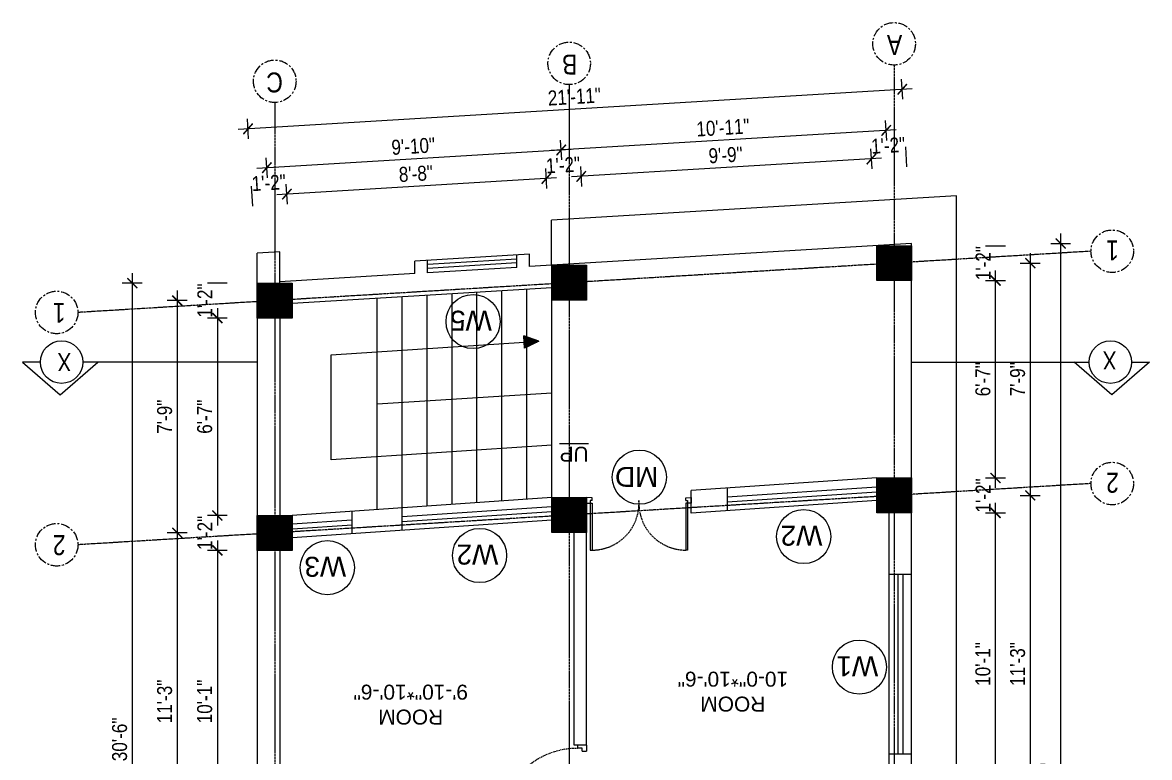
# Model space of a CAD drawing. Header units: inches. Extents: x -10117506 to -5032697, y -6529230 to -3253155.
# Drawn here: x -5061042.4 to -5060590.1, y -3255767.4 to -3255472.6 of the extents above; entities that cross this region are included whole.
import ezdxf

# ---------------------------------------------------------------- set-up
doc = ezdxf.new("R2010")
doc.units = ezdxf.units.IN
doc.header["$LTSCALE"] = 2
doc.header["$MEASUREMENT"] = 0
doc.header["$PDMODE"] = 34
doc.linetypes.add('CENTER', pattern=[2, 1.25, -0.25, 0.25, -0.25])
doc.linetypes.add('HIDDEN', pattern=[0.375, 0.25, -0.125])
doc.layers.get('0').update_dxf_attribs({"linetype": 'CONTINUOUS'})
doc.layers.get('DEFPOINTS').update_dxf_attribs({"color": 141, "linetype": 'CONTINUOUS'})
doc.layers.add('A-Hatch', color=7, linetype='CONTINUOUS')
for name, color, linetype, lineweight in [('Annotate-Lite.w', 177, 'CONTINUOUS', 9), ('Annotations-Bold.w', 177, 'CONTINUOUS', 13), ('DIM 1-100', 4, 'CONTINUOUS', 13), ('Door-Window.w', 4, 'CONTINUOUS', 15), ('TEXT', 181, 'CONTINUOUS', 25)]:
    doc.layers.add(name, color=color, linetype=linetype, lineweight=lineweight)
doc.styles.add('ARAIL', font='ARIALN.TTF')
doc.styles.add('arial.', font='arial.ttf')
doc.styles.add('gaurav', font='arial.ttf')
doc.styles.get("Standard").update_dxf_attribs({"font": 'ARIALN.TTF'})
doc.dimstyles.new('1 by 96', dxfattribs={"dimtxt": 6, "dimasz": 4, "dimexe": 4, "dimexo": 4, "dimgap": 2, "dimtad": 1, "dimdec": 0, "dimzin": 0, "dimdsep": 46, "dimlunit": 4, "dimtxsty": 'Standard', "dimblk": 'ARCHTICK', "dimcen": 0, "dimdle": 4, "dimadec": 0, "dimazin": 0, "dimtfac": 1, "dimtdec": 0, "dimtix": 1, "dimtofl": 0, "dimtmove": 1, "dimatfit": 3, "dimldrblk": 'ARCHTICK', "dimfxl": 4, "dimfxlon": 1, "dimtolj": 1, "dimtzin": 0, "dimlwd": -1, "dimlwe": -1, "dimarcsym": 0})

# ---------------------------------------------------------------- blocks, each defined once
blk = doc.blocks.new('FDFDRE')
at = {"ltscale": 3}
for p, q in [((165701.11, -58637.82), (165701.1, -58641.5)), ((165704.78, -58637.83), (165701.11, -58637.82)), ((165704.78, -58639.66), (165703.55, -58639.66)), ((165703.55, -58639.66), (165703.55, -58641.5)), ((165704.78, -58639.66), (165704.78, -58637.83)), ((165766.98, -58637.83), (165770.65, -58637.82)), ((165766.98, -58639.66), (165766.98, -58637.83)), ((165766.98, -58639.66), (165768.2, -58639.66)), ((165768.2, -58639.66), (165768.2, -58641.5)), ((165770.65, -58637.82), (165770.65, -58641.5)), ((165701.1, -58641.5), (165703.55, -58641.5)), ((165703.55, -58641.5), (165703.53, -58672.63)), ((165703.55, -58641.5), (165704.78, -58641.5)), ((165704.78, -58641.5), (165704.76, -58672.65)), ((165766.98, -58641.5), (165767, -58672.65)), ((165768.2, -58641.5), (165766.98, -58641.5)), ((165770.65, -58641.5), (165768.2, -58641.5)), ((165768.2, -58641.5), (165768.22, -58672.63)), ((165703.53, -58672.63), (165704.76, -58672.65)), ((165768.22, -58672.63), (165767, -58672.65))]:
    blk.add_line(p, q, dxfattribs=at)
at = {"layer": 'Door-Window.w', "color": 9, "linetype": 'HIDDEN', "lineweight": 18}
for centre, start, end in [((165704.78, -58641.5), 269.96183, 3.38353), ((165766.98, -58641.5), 176.61647, 270.03817)]:
    blk.add_arc(centre, 31.16, start, end, dxfattribs=at)
blk = doc.blocks.new('3-0')
at = {"ltscale": 3}
for p, q in [((11063.05, 10097.68), (11065.97, 10099.9)), ((11063.05, 10097.68), (11064.53, 10095.73)), ((11065.25, 10097.81), (11066.71, 10098.92)), ((11065.99, 10096.84), (11065.25, 10097.81)), ((11065.97, 10099.9), (11066.71, 10098.92)), ((11065.99, 10096.84), (11064.53, 10095.73)), ((11085.5, 10074.13), (11110.32, 10092.96)), ((11111.05, 10091.97), (11110.32, 10092.96)), ((11086.24, 10073.15), (11111.05, 10091.97)), ((11084.04, 10073.02), (11082.57, 10071.91)), ((11082.57, 10071.91), (11084.79, 10068.98)), ((11084.04, 10073.02), (11084.78, 10072.04)), ((11084.78, 10072.04), (11086.24, 10073.15)), ((11084.79, 10068.98), (11087.72, 10071.2)), ((11086.24, 10073.15), (11085.5, 10074.13)), ((11087.72, 10071.2), (11086.24, 10073.15))]:
    blk.add_line(p, q, dxfattribs=at)
at = {"layer": 'Door-Window.w', "color": 9, "linetype": 'HIDDEN', "lineweight": 18}
blk.add_arc((11085.5, 10074.13), 31.16, 37.1906, 127.1465, dxfattribs=at)
blk = doc.blocks.new('_ArchTick')
at = {"color": 0, "linetype": 'ByBlock', "const_width": 0.15}
blk.add_lwpolyline([(-0.5, -0.5), (0.5, 0.5)], dxfattribs=at)
blk = doc.blocks.new('*D1816')
at = {"layer": 'DEFPOINTS', "color": 0, "ltscale": 0.5, "transparency": 16777216}
for p in [(-5060685.56, -3255669.29), (-5060651.86, -3255669.29), (-5060685.56, -3255790.54)]:
    blk.add_point(p, dxfattribs=at)
at = {"layer": 'DIM 1-100', "color": 0, "ltscale": 0.5, "transparency": 16777216}
for p, q in [((-5060651.86, -3255794.54), (-5060651.86, -3255665.29)), ((-5060655.86, -3255669.29), (-5060647.86, -3255669.29)), ((-5060655.86, -3255790.54), (-5060647.86, -3255790.54))]:
    blk.add_line(p, q, dxfattribs=at)
at = {"layer": 'DIM 1-100', "color": 0, "ltscale": 0.5, "transparency": 16777216, "xscale": 4, "yscale": 4, "zscale": 4}
for p, rotation in [((-5060651.86, -3255669.29), 90), ((-5060651.86, -3255790.54), 270)]:
    blk.add_blockref('_ArchTick', p, dxfattribs=dict(at, rotation=rotation))
at = {"layer": 'DIM 1-100', "color": 0, "ltscale": 0.5, "transparency": 16777216, "insert": (-5060656.92, -3255729.91), "char_height": 6, "attachment_point": 5, "rotation": 90}
blk.add_mtext('\\A1;10\'-1"', dxfattribs=at)
blk = doc.blocks.new('*D1817')
at = {"layer": 'DEFPOINTS', "color": 0, "ltscale": 0.5, "transparency": 16777216}
for p in [(-5060685.56, -3255655.29), (-5060651.86, -3255655.29), (-5060685.56, -3255669.29)]:
    blk.add_point(p, dxfattribs=at)
at = {"layer": 'DIM 1-100', "color": 0, "ltscale": 0.5, "transparency": 16777216}
for p, q in [((-5060655.86, -3255655.29), (-5060647.86, -3255655.29)), ((-5060655.86, -3255669.29), (-5060647.86, -3255669.29))]:
    blk.add_line(p, q, dxfattribs=at)
at = {"layer": 'DIM 1-100', "color": 0, "ltscale": 0.5, "transparency": 16777216, "insert": (-5060656.87, -3255662.29), "char_height": 6, "attachment_point": 5, "rotation": 90}
blk.add_mtext('\\A1;1\'-2"', dxfattribs=at)
blk = doc.blocks.new('*D1818')
at = {"layer": 'DEFPOINTS', "color": 0, "ltscale": 0.5, "transparency": 16777216}
for p in [(-5060685.56, -3255576.12), (-5060651.86, -3255576.12), (-5060685.56, -3255655.29)]:
    blk.add_point(p, dxfattribs=at)
at = {"layer": 'DIM 1-100', "color": 0, "ltscale": 0.5, "transparency": 16777216}
for p, q in [((-5060651.86, -3255659.29), (-5060651.86, -3255572.12)), ((-5060655.86, -3255576.12), (-5060647.86, -3255576.12)), ((-5060655.86, -3255655.29), (-5060647.86, -3255655.29))]:
    blk.add_line(p, q, dxfattribs=at)
at = {"layer": 'DIM 1-100', "color": 0, "ltscale": 0.5, "transparency": 16777216, "xscale": 4, "yscale": 4, "zscale": 4}
for p, rotation in [((-5060651.86, -3255576.12), 90), ((-5060651.86, -3255655.29), 270)]:
    blk.add_blockref('_ArchTick', p, dxfattribs=dict(at, rotation=rotation))
at = {"layer": 'DIM 1-100', "color": 0, "ltscale": 0.5, "transparency": 16777216, "insert": (-5060656.92, -3255615.71), "char_height": 6, "attachment_point": 5, "rotation": 90}
blk.add_mtext('\\A1;6\'-7"', dxfattribs=at)
blk = doc.blocks.new('*D1819')
at = {"layer": 'DEFPOINTS', "color": 0, "ltscale": 0.5, "transparency": 16777216}
for p in [(-5060685.56, -3255562.12), (-5060651.86, -3255562.12), (-5060685.56, -3255576.12)]:
    blk.add_point(p, dxfattribs=at)
at = {"layer": 'DIM 1-100', "color": 0, "ltscale": 0.5, "transparency": 16777216}
for p, q in [((-5060655.86, -3255562.12), (-5060647.86, -3255562.12)), ((-5060655.86, -3255576.12), (-5060647.86, -3255576.12))]:
    blk.add_line(p, q, dxfattribs=at)
at = {"layer": 'DIM 1-100', "color": 0, "ltscale": 0.5, "transparency": 16777216, "insert": (-5060656.87, -3255569.12), "char_height": 6, "attachment_point": 5, "rotation": 90}
blk.add_mtext('\\A1;1\'-2"', dxfattribs=at)
blk = doc.blocks.new('*D1820')
at = {"layer": 'DEFPOINTS', "color": 0, "ltscale": 0.5, "transparency": 16777216}
for p in [(-5060692.56, -3255569.12), (-5060692.56, -3255662.29), (-5060637.93, -3255662.29)]:
    blk.add_point(p, dxfattribs=at)
at = {"layer": 'DIM 1-100', "color": 0, "ltscale": 0.5, "transparency": 16777216}
for p, q in [((-5060637.93, -3255565.12), (-5060637.93, -3255666.29)), ((-5060641.93, -3255569.12), (-5060633.93, -3255569.12)), ((-5060641.93, -3255662.29), (-5060633.93, -3255662.29))]:
    blk.add_line(p, q, dxfattribs=at)
at = {"layer": 'DIM 1-100', "color": 0, "ltscale": 0.5, "transparency": 16777216, "xscale": 4, "yscale": 4, "zscale": 4}
for p, rotation in [((-5060637.93, -3255569.12), 90), ((-5060637.93, -3255662.29), 270)]:
    blk.add_blockref('_ArchTick', p, dxfattribs=dict(at, rotation=rotation))
at = {"layer": 'DIM 1-100', "color": 0, "ltscale": 0.5, "transparency": 16777216, "insert": (-5060642.99, -3255615.71), "char_height": 6, "attachment_point": 5, "rotation": 90}
blk.add_mtext('\\A1;7\'-9"', dxfattribs=at)
blk = doc.blocks.new('*D1821')
at = {"layer": 'DEFPOINTS', "color": 0, "ltscale": 0.5, "transparency": 16777216}
for p in [(-5060692.56, -3255662.29), (-5060692.56, -3255797.54), (-5060637.93, -3255797.54)]:
    blk.add_point(p, dxfattribs=at)
at = {"layer": 'DIM 1-100', "color": 0, "ltscale": 0.5, "transparency": 16777216}
for p, q in [((-5060641.93, -3255662.29), (-5060633.93, -3255662.29)), ((-5060637.93, -3255658.29), (-5060637.93, -3255801.54)), ((-5060641.93, -3255797.54), (-5060633.93, -3255797.54))]:
    blk.add_line(p, q, dxfattribs=at)
at = {"layer": 'DIM 1-100', "color": 0, "ltscale": 0.5, "transparency": 16777216, "xscale": 4, "yscale": 4, "zscale": 4}
for p, rotation in [((-5060637.93, -3255662.29), 90), ((-5060637.93, -3255797.54), 270)]:
    blk.add_blockref('_ArchTick', p, dxfattribs=dict(at, rotation=rotation))
at = {"layer": 'DIM 1-100', "color": 0, "ltscale": 0.5, "transparency": 16777216, "insert": (-5060642.99, -3255729.91), "char_height": 6, "attachment_point": 5, "rotation": 90}
blk.add_mtext('\\A1;11\'-3"', dxfattribs=at)
blk = doc.blocks.new('*D1823')
at = {"layer": 'DEFPOINTS', "color": 0, "ltscale": 0.5, "transparency": 16777216}
for p in [(-5060685.56, -3255561.28), (-5060625.72, -3255561.28), (-5060685.56, -3255995.33)]:
    blk.add_point(p, dxfattribs=at)
at = {"layer": 'DIM 1-100', "color": 0, "ltscale": 0.5, "transparency": 16777216}
for p, q in [((-5060625.72, -3255999.33), (-5060625.72, -3255557.28)), ((-5060629.72, -3255561.28), (-5060621.72, -3255561.28)), ((-5060629.72, -3255995.33), (-5060621.72, -3255995.33))]:
    blk.add_line(p, q, dxfattribs=at)
at = {"layer": 'DIM 1-100', "color": 0, "ltscale": 0.5, "transparency": 16777216, "xscale": 4, "yscale": 4, "zscale": 4}
for p, rotation in [((-5060625.72, -3255561.28), 90), ((-5060625.72, -3255995.33), 270)]:
    blk.add_blockref('_ArchTick', p, dxfattribs=dict(at, rotation=rotation))
at = {"layer": 'DIM 1-100', "color": 0, "ltscale": 0.5, "transparency": 16777216, "insert": (-5060630.78, -3255778.3), "char_height": 6, "attachment_point": 5, "rotation": 90}
blk.add_mtext('\\A1;36\'-2"', dxfattribs=at)
blk = doc.blocks.new('*D1824')
at = {"layer": 'DEFPOINTS', "color": 0, "ltscale": 0.5, "transparency": 16777216}
for p in [(-5060701.65, -3255527.32), (-5060699.56, -3255562.12), (-5060685.56, -3255561.28)]:
    blk.add_point(p, dxfattribs=at)
at = {"layer": 'DIM 1-100', "color": 0, "ltscale": 0.5, "transparency": 16777216}
for p, q in [((-5060701.41, -3255531.32), (-5060701.9, -3255523.33)), ((-5060687.41, -3255530.47), (-5060687.9, -3255522.49))]:
    blk.add_line(p, q, dxfattribs=at)
at = {"layer": 'DIM 1-100', "color": 0, "ltscale": 0.5, "transparency": 16777216, "insert": (-5060694.96, -3255521.9), "char_height": 6, "attachment_point": 5, "rotation": 3.4431}
blk.add_mtext('\\A1;1\'-2"', dxfattribs=at)
blk = doc.blocks.new('*D1825')
at = {"layer": 'DEFPOINTS', "color": 0, "ltscale": 0.5, "transparency": 16777216}
for p in [(-5060818.13, -3255534.33), (-5060699.56, -3255562.12), (-5060815.99, -3255569.97)]:
    blk.add_point(p, dxfattribs=at)
at = {"layer": 'DIM 1-100', "color": 0, "ltscale": 0.5, "transparency": 16777216}
for p, q in [((-5060701.41, -3255531.32), (-5060701.9, -3255523.33)), ((-5060697.66, -3255527.08), (-5060822.12, -3255534.57)), ((-5060817.89, -3255538.32), (-5060818.37, -3255530.34))]:
    blk.add_line(p, q, dxfattribs=at)
at = {"layer": 'DIM 1-100', "color": 0, "ltscale": 0.5, "transparency": 16777216, "xscale": 4, "yscale": 4, "zscale": 4}
for p, rotation in [((-5060701.65, -3255527.32), 3.443148901484197), ((-5060818.13, -3255534.33), 183.4431489014842)]:
    blk.add_blockref('_ArchTick', p, dxfattribs=dict(at, rotation=rotation))
at = {"layer": 'DIM 1-100', "color": 0, "ltscale": 0.5, "transparency": 16777216, "insert": (-5060760.2, -3255525.77), "char_height": 6, "attachment_point": 5, "rotation": 3.4431}
blk.add_mtext('\\A1;9\'-9"', dxfattribs=at)
blk = doc.blocks.new('*D1826')
at = {"layer": 'DEFPOINTS', "color": 0, "ltscale": 0.5, "transparency": 16777216}
for p in [(-5060832.14, -3255535.17), (-5060830.04, -3255569.97), (-5060815.99, -3255569.97)]:
    blk.add_point(p, dxfattribs=at)
at = {"layer": 'DIM 1-100', "color": 0, "ltscale": 0.5, "transparency": 16777216}
for p, q in [((-5060831.9, -3255539.17), (-5060832.38, -3255531.18)), ((-5060817.89, -3255538.32), (-5060818.37, -3255530.34))]:
    blk.add_line(p, q, dxfattribs=at)
at = {"layer": 'DIM 1-100', "color": 0, "ltscale": 0.5, "transparency": 16777216, "insert": (-5060825.43, -3255529.75), "char_height": 6, "attachment_point": 5, "rotation": 3.4431}
blk.add_mtext('\\A1;1\'-2"', dxfattribs=at)
blk = doc.blocks.new('*D1827')
at = {"layer": 'DEFPOINTS', "color": 0, "ltscale": 0.5, "transparency": 16777216}
for p in [(-5060936.29, -3255541.44), (-5060830.04, -3255569.97), (-5060934.15, -3255577.14)]:
    blk.add_point(p, dxfattribs=at)
at = {"layer": 'DIM 1-100', "color": 0, "ltscale": 0.5, "transparency": 16777216}
for p, q in [((-5060831.9, -3255539.17), (-5060832.38, -3255531.18)), ((-5060828.14, -3255534.93), (-5060940.29, -3255541.68)), ((-5060936.05, -3255545.43), (-5060936.54, -3255537.45))]:
    blk.add_line(p, q, dxfattribs=at)
at = {"layer": 'DIM 1-100', "color": 0, "ltscale": 0.5, "transparency": 16777216, "xscale": 4, "yscale": 4, "zscale": 4}
for p, rotation in [((-5060832.14, -3255535.17), 3.443148901484197), ((-5060936.29, -3255541.44), 183.4431489014842)]:
    blk.add_blockref('_ArchTick', p, dxfattribs=dict(at, rotation=rotation))
at = {"layer": 'DIM 1-100', "color": 0, "ltscale": 0.5, "transparency": 16777216, "insert": (-5060884.52, -3255533.25), "char_height": 6, "attachment_point": 5, "rotation": 3.4431}
blk.add_mtext('\\A1;8\'-8"', dxfattribs=at)
blk = doc.blocks.new('*D1828')
at = {"layer": 'DEFPOINTS', "color": 0, "ltscale": 0.5, "transparency": 16777216}
for p in [(-5060950.24, -3255542.28), (-5060948.15, -3255577.14), (-5060934.15, -3255577.14)]:
    blk.add_point(p, dxfattribs=at)
at = {"layer": 'DIM 1-100', "color": 0, "ltscale": 0.5, "transparency": 16777216}
for p, q in [((-5060950, -3255546.27), (-5060950.48, -3255538.29)), ((-5060936.05, -3255545.43), (-5060936.54, -3255537.45))]:
    blk.add_line(p, q, dxfattribs=at)
at = {"layer": 'DIM 1-100', "color": 0, "ltscale": 0.5, "transparency": 16777216, "insert": (-5060943.57, -3255536.86), "char_height": 6, "attachment_point": 5, "rotation": 3.4431}
blk.add_mtext('\\A1;1\'-2"', dxfattribs=at)
blk = doc.blocks.new('*D1829')
at = {"layer": 'DEFPOINTS', "color": 0, "ltscale": 0.5, "transparency": 16777216}
for p in [(-5060826.19, -3255523.75), (-5060692.56, -3255569.12), (-5060822.99, -3255576.97)]:
    blk.add_point(p, dxfattribs=at)
at = {"layer": 'DIM 1-100', "color": 0, "ltscale": 0.5, "transparency": 16777216}
for p, q in [((-5060695.52, -3255519.9), (-5060696, -3255511.91)), ((-5060691.77, -3255515.66), (-5060830.18, -3255523.99)), ((-5060825.95, -3255527.74), (-5060826.43, -3255519.76))]:
    blk.add_line(p, q, dxfattribs=at)
at = {"layer": 'DIM 1-100', "color": 0, "ltscale": 0.5, "transparency": 16777216, "xscale": 4, "yscale": 4, "zscale": 4}
for p, rotation in [((-5060695.76, -3255515.9), 3.443148900418729), ((-5060826.19, -3255523.75), 183.4431489004187)]:
    blk.add_blockref('_ArchTick', p, dxfattribs=dict(at, rotation=rotation))
at = {"layer": 'DIM 1-100', "color": 0, "ltscale": 0.5, "transparency": 16777216, "insert": (-5060761.28, -3255514.77), "char_height": 6, "attachment_point": 5, "rotation": 3.4431}
blk.add_mtext('\\A1;10\'-11"', dxfattribs=at)
blk = doc.blocks.new('*D1830')
at = {"layer": 'DEFPOINTS', "color": 0, "ltscale": 0.5, "transparency": 16777216}
for p in [(-5060944.35, -3255530.86), (-5060822.99, -3255576.97), (-5060941.15, -3255584.14)]:
    blk.add_point(p, dxfattribs=at)
at = {"layer": 'DIM 1-100', "color": 0, "ltscale": 0.5, "transparency": 16777216}
for p, q in [((-5060825.95, -3255527.74), (-5060826.43, -3255519.76)), ((-5060822.19, -3255523.51), (-5060948.35, -3255531.1)), ((-5060944.11, -3255534.85), (-5060944.59, -3255526.87))]:
    blk.add_line(p, q, dxfattribs=at)
at = {"layer": 'DIM 1-100', "color": 0, "ltscale": 0.5, "transparency": 16777216, "xscale": 4, "yscale": 4, "zscale": 4}
for p, rotation in [((-5060826.19, -3255523.75), 3.443148901484197), ((-5060944.35, -3255530.86), 183.4431489014842)]:
    blk.add_blockref('_ArchTick', p, dxfattribs=dict(at, rotation=rotation))
at = {"layer": 'DIM 1-100', "color": 0, "ltscale": 0.5, "transparency": 16777216, "insert": (-5060885.57, -3255522.25), "char_height": 6, "attachment_point": 5, "rotation": 3.4431}
blk.add_mtext('\\A1;9\'-10"', dxfattribs=at)
blk = doc.blocks.new('*D1831')
at = {"layer": 'DEFPOINTS', "color": 0, "ltscale": 0.5, "transparency": 16777216}
for p in [(-5060951.89, -3255515.26), (-5060685.56, -3255561.28), (-5060948.15, -3255577.14)]:
    blk.add_point(p, dxfattribs=at)
at = {"layer": 'DIM 1-100', "color": 0, "ltscale": 0.5, "transparency": 16777216}
for p, q in [((-5060685.31, -3255499.15), (-5060955.88, -3255515.5)), ((-5060689.06, -3255503.39), (-5060689.54, -3255495.4)), ((-5060951.64, -3255519.25), (-5060952.13, -3255511.26))]:
    blk.add_line(p, q, dxfattribs=at)
at = {"layer": 'DIM 1-100', "color": 0, "ltscale": 0.5, "transparency": 16777216, "xscale": 4, "yscale": 4, "zscale": 4}
for p, rotation in [((-5060689.3, -3255499.39), 3.457134467224341), ((-5060951.89, -3255515.26), 183.4571344672244)]:
    blk.add_blockref('_ArchTick', p, dxfattribs=dict(at, rotation=rotation))
at = {"layer": 'DIM 1-100', "color": 0, "ltscale": 0.5, "transparency": 16777216, "insert": (-5060820.89, -3255502.32), "char_height": 6, "attachment_point": 5, "rotation": 3.4571}
blk.add_mtext('\\A1;21\'-11"', dxfattribs=at)
blk = doc.blocks.new('*D1832')
at = {"layer": 'DEFPOINTS', "color": 0, "ltscale": 0.5, "transparency": 16777216}
for p in [(-5060948.15, -3255577.14), (-5060964.19, -3255591.14), (-5060948.15, -3255591.14)]:
    blk.add_point(p, dxfattribs=at)
at = {"layer": 'DIM 1-100', "color": 0, "ltscale": 0.5, "transparency": 16777216}
for p, q in [((-5060960.19, -3255577.14), (-5060968.19, -3255577.14)), ((-5060960.19, -3255591.14), (-5060968.19, -3255591.14))]:
    blk.add_line(p, q, dxfattribs=at)
at = {"layer": 'DIM 1-100', "color": 0, "ltscale": 0.5, "transparency": 16777216, "insert": (-5060969.2, -3255584.14), "char_height": 6, "attachment_point": 5, "rotation": 90}
blk.add_mtext('\\A1;1\'-2"', dxfattribs=at)
blk = doc.blocks.new('*D1833')
at = {"layer": 'DEFPOINTS', "color": 0, "ltscale": 0.5, "transparency": 16777216}
for p in [(-5060948.15, -3255591.14), (-5060964.19, -3255670.31), (-5060948.15, -3255670.31)]:
    blk.add_point(p, dxfattribs=at)
at = {"layer": 'DIM 1-100', "color": 0, "ltscale": 0.5, "transparency": 16777216}
for p, q in [((-5060964.19, -3255587.14), (-5060964.19, -3255674.31)), ((-5060960.19, -3255591.14), (-5060968.19, -3255591.14)), ((-5060960.19, -3255670.31), (-5060968.19, -3255670.31))]:
    blk.add_line(p, q, dxfattribs=at)
at = {"layer": 'DIM 1-100', "color": 0, "ltscale": 0.5, "transparency": 16777216, "xscale": 4, "yscale": 4, "zscale": 4}
for p, rotation in [((-5060964.19, -3255591.14), 90), ((-5060964.19, -3255670.31), 270)]:
    blk.add_blockref('_ArchTick', p, dxfattribs=dict(at, rotation=rotation))
at = {"layer": 'DIM 1-100', "color": 0, "ltscale": 0.5, "transparency": 16777216, "insert": (-5060969.26, -3255630.72), "char_height": 6, "attachment_point": 5, "rotation": 90}
blk.add_mtext('\\A1;6\'-7"', dxfattribs=at)
blk = doc.blocks.new('*D1834')
at = {"layer": 'DEFPOINTS', "color": 0, "ltscale": 0.5, "transparency": 16777216}
for p in [(-5060948.15, -3255670.31), (-5060964.19, -3255684.31), (-5060948.15, -3255684.31)]:
    blk.add_point(p, dxfattribs=at)
at = {"layer": 'DIM 1-100', "color": 0, "ltscale": 0.5, "transparency": 16777216}
for p, q in [((-5060960.19, -3255670.31), (-5060968.19, -3255670.31)), ((-5060960.19, -3255684.31), (-5060968.19, -3255684.31))]:
    blk.add_line(p, q, dxfattribs=at)
at = {"layer": 'DIM 1-100', "color": 0, "ltscale": 0.5, "transparency": 16777216, "insert": (-5060969.2, -3255677.31), "char_height": 6, "attachment_point": 5, "rotation": 90}
blk.add_mtext('\\A1;1\'-2"', dxfattribs=at)
blk = doc.blocks.new('*D1835')
at = {"layer": 'DEFPOINTS', "color": 0, "ltscale": 0.5, "transparency": 16777216}
for p in [(-5060948.15, -3255684.31), (-5060964.19, -3255805.55), (-5060948.13, -3255805.55)]:
    blk.add_point(p, dxfattribs=at)
at = {"layer": 'DIM 1-100', "color": 0, "ltscale": 0.5, "transparency": 16777216}
for p, q in [((-5060964.19, -3255680.31), (-5060964.19, -3255809.55)), ((-5060960.19, -3255684.31), (-5060968.19, -3255684.31)), ((-5060960.19, -3255805.55), (-5060968.19, -3255805.55))]:
    blk.add_line(p, q, dxfattribs=at)
at = {"layer": 'DIM 1-100', "color": 0, "ltscale": 0.5, "transparency": 16777216, "xscale": 4, "yscale": 4, "zscale": 4}
for p, rotation in [((-5060964.19, -3255684.31), 90), ((-5060964.19, -3255805.55), 270)]:
    blk.add_blockref('_ArchTick', p, dxfattribs=dict(at, rotation=rotation))
at = {"layer": 'DIM 1-100', "color": 0, "ltscale": 0.5, "transparency": 16777216, "insert": (-5060969.26, -3255744.93), "char_height": 6, "attachment_point": 5, "rotation": 90}
blk.add_mtext('\\A1;10\'-1"', dxfattribs=at)
blk = doc.blocks.new('*D1841')
at = {"layer": 'DEFPOINTS', "color": 0, "ltscale": 0.5, "transparency": 16777216}
for p in [(-5060941.15, -3255584.14), (-5060980.27, -3255677.31), (-5060941.15, -3255677.31)]:
    blk.add_point(p, dxfattribs=at)
at = {"layer": 'DIM 1-100', "color": 0, "ltscale": 0.5, "transparency": 16777216}
for p, q in [((-5060980.27, -3255580.14), (-5060980.27, -3255681.31)), ((-5060976.27, -3255584.14), (-5060984.27, -3255584.14)), ((-5060976.27, -3255677.31), (-5060984.27, -3255677.31))]:
    blk.add_line(p, q, dxfattribs=at)
at = {"layer": 'DIM 1-100', "color": 0, "ltscale": 0.5, "transparency": 16777216, "xscale": 4, "yscale": 4, "zscale": 4}
for p, rotation in [((-5060980.27, -3255584.14), 90), ((-5060980.27, -3255677.31), 270)]:
    blk.add_blockref('_ArchTick', p, dxfattribs=dict(at, rotation=rotation))
at = {"layer": 'DIM 1-100', "color": 0, "ltscale": 0.5, "transparency": 16777216, "insert": (-5060985.34, -3255630.72), "char_height": 6, "attachment_point": 5, "rotation": 90}
blk.add_mtext('\\A1;7\'-9"', dxfattribs=at)
blk = doc.blocks.new('*D1842')
at = {"layer": 'DEFPOINTS', "color": 0, "ltscale": 0.5, "transparency": 16777216}
for p in [(-5060941.15, -3255677.31), (-5060980.27, -3255812.55), (-5060941.13, -3255812.55)]:
    blk.add_point(p, dxfattribs=at)
at = {"layer": 'DIM 1-100', "color": 0, "ltscale": 0.5, "transparency": 16777216}
for p, q in [((-5060980.27, -3255673.31), (-5060980.27, -3255816.55)), ((-5060976.27, -3255677.31), (-5060984.27, -3255677.31)), ((-5060976.27, -3255812.55), (-5060984.27, -3255812.55))]:
    blk.add_line(p, q, dxfattribs=at)
at = {"layer": 'DIM 1-100', "color": 0, "ltscale": 0.5, "transparency": 16777216, "xscale": 4, "yscale": 4, "zscale": 4}
for p, rotation in [((-5060980.27, -3255677.31), 90), ((-5060980.27, -3255812.55), 270)]:
    blk.add_blockref('_ArchTick', p, dxfattribs=dict(at, rotation=rotation))
at = {"layer": 'DIM 1-100', "color": 0, "ltscale": 0.5, "transparency": 16777216, "insert": (-5060985.34, -3255744.93), "char_height": 6, "attachment_point": 5, "rotation": 90}
blk.add_mtext('\\A1;11\'-3"', dxfattribs=at)
blk = doc.blocks.new('*D1845')
at = {"layer": 'DEFPOINTS', "color": 0, "ltscale": 0.5, "transparency": 16777216}
for p in [(-5060948.15, -3255577.14), (-5060998.35, -3255943.14), (-5060948.15, -3255943.14)]:
    blk.add_point(p, dxfattribs=at)
at = {"layer": 'DIM 1-100', "color": 0, "ltscale": 0.5, "transparency": 16777216}
for p, q in [((-5060998.35, -3255573.14), (-5060998.35, -3255947.14)), ((-5060994.35, -3255577.14), (-5061002.35, -3255577.14)), ((-5060994.35, -3255943.14), (-5061002.35, -3255943.14))]:
    blk.add_line(p, q, dxfattribs=at)
at = {"layer": 'DIM 1-100', "color": 0, "ltscale": 0.5, "transparency": 16777216, "xscale": 4, "yscale": 4, "zscale": 4}
for p, rotation in [((-5060998.35, -3255577.14), 90), ((-5060998.35, -3255943.14), 270)]:
    blk.add_blockref('_ArchTick', p, dxfattribs=dict(at, rotation=rotation))
at = {"layer": 'DIM 1-100', "color": 0, "ltscale": 0.5, "transparency": 16777216, "insert": (-5061003.41, -3255760.14), "char_height": 6, "attachment_point": 5, "rotation": 90}
blk.add_mtext('\\A1;30\'-6"', dxfattribs=at)

msp = doc.modelspace()

# ---------------------------------------------------------------- hatches: boundary and pattern name
at = {"layer": 'A-Hatch', "ltscale": 0.5}
h = msp.add_hatch(dxfattribs=at)
h.set_pattern_fill('ANSI31', color=256, angle=180)
h.set_pattern_definition([(225, (-10151989.27474, -6513961.81828), (0.0883883476483, -0.0883883476483), [])])
h.paths.add_polyline_path([(-5060699.56, -3255576.12), (-5060685.56, -3255576.12), (-5060685.56, -3255562.12), (-5060699.56, -3255562.12)])
h = msp.add_hatch(dxfattribs=at)
h.set_pattern_fill('ANSI31', color=256, angle=180)
h.set_pattern_definition([(225, (-10152119.69887, -6513969.66547), (0.0883883476483, -0.0883883476483), [])])
h.paths.add_polyline_path([(-5060829.99, -3255583.97), (-5060815.99, -3255583.97), (-5060815.99, -3255569.97), (-5060829.99, -3255569.97)])
h = msp.add_hatch(dxfattribs=at)
h.set_pattern_fill('ANSI31', color=256, angle=180)
h.set_pattern_definition([(225, (-10152237.86021, -6513976.83575), (0.0883883476483, -0.0883883476483), [])])
h.paths.add_polyline_path([(-5060948.15, -3255591.14), (-5060934.15, -3255591.14), (-5060934.15, -3255577.14), (-5060948.15, -3255577.14)])
h = msp.add_hatch(dxfattribs=at)
h.set_pattern_fill('ANSI31', color=256, angle=183.8047)
h.set_pattern_definition([(228.8046545382, (-9924644.70665, -6845027.29928), (0.0940585520474, -0.0823285417504), [])])
h.paths.add_polyline_path([(-5060835.16, -3255600.38), (-5060841.23, -3255598.27), (-5060840.9, -3255603.28)])
h = msp.add_hatch(dxfattribs=at)
h.set_pattern_fill('ANSI31', color=256, angle=180)
h.set_pattern_definition([(225, (-10151989.27474, -6514054.98783), (0.0883883476483, -0.0883883476483), [])])
h.paths.add_polyline_path([(-5060699.56, -3255669.29), (-5060685.56, -3255669.29), (-5060685.56, -3255655.29), (-5060699.56, -3255655.29)])
h = msp.add_hatch(dxfattribs=at)
h.set_pattern_fill('ANSI31', color=256, angle=180)
h.set_pattern_definition([(225, (-10152119.69887, -6514062.88077), (0.0883883476483, -0.0883883476483), [])])
h.paths.add_polyline_path([(-5060829.99, -3255677.18), (-5060815.99, -3255677.18), (-5060815.99, -3255663.18), (-5060829.99, -3255663.18)])
h = msp.add_hatch(dxfattribs=at)
h.set_pattern_fill('ANSI31', color=256, angle=180)
h.set_pattern_definition([(225, (-10152237.86021, -6514070.0053), (0.0883883476483, -0.0883883476483), [])])
h.paths.add_polyline_path([(-5060948.15, -3255684.31), (-5060934.15, -3255684.31), (-5060934.15, -3255670.31), (-5060948.15, -3255670.31)])

# ---------------------------------------------------------------- linework, layer by layer
at = {"ltscale": 0.5}
for p, q in [((-5060667.56, -3255542.16), (-5060830.04, -3255551.94)), ((-5060667.56, -3255993.83), (-5060667.56, -3255542.16)), ((-5060830.04, -3255569.97), (-5060830.04, -3255551.94)), ((-5060685.56, -3255561.28), (-5060838.97, -3255570.51)), ((-5060685.56, -3255995.33), (-5060685.56, -3255561.28)), ((-5060939.15, -3255564.57), (-5060948.15, -3255565.12)), ((-5060948.15, -3255577.14), (-5060948.15, -3255565.12)), ((-5060939.15, -3255577.14), (-5060939.15, -3255564.57)), ((-5060838.97, -3255565.51), (-5060884.89, -3255568.28)), ((-5060843.97, -3255567.56), (-5060879.89, -3255569.73)), ((-5060843.97, -3255570.81), (-5060843.97, -3255565.81)), ((-5060838.97, -3255570.51), (-5060838.97, -3255565.51)), ((-5060884.89, -3255573.28), (-5060884.89, -3255568.28)), ((-5060879.89, -3255572.98), (-5060879.89, -3255567.98)), ((-5060843.97, -3255569.06), (-5060879.89, -3255571.23)), ((-5060843.97, -3255570.81), (-5060879.89, -3255572.98)), ((-5060884.89, -3255573.28), (-5060939.15, -3255576.59)), ((-5060948.15, -3255577.14), (-5060948.15, -3255943.14)), ((-5060829.99, -3255579.02), (-5060934.15, -3255585.31)), ((-5060859.99, -3255623.03), (-5060859.99, -3255580.83)), ((-5060849.99, -3255622.38), (-5060849.99, -3255580.23)), ((-5060839.99, -3255621.74), (-5060839.99, -3255579.62)), ((-5060829.99, -3255663.17), (-5060829.99, -3255579.02)), ((-5060899.99, -3255625.61), (-5060899.99, -3255583.25)), ((-5060889.99, -3255624.96), (-5060889.99, -3255582.64)), ((-5060879.99, -3255624.32), (-5060879.99, -3255582.04)), ((-5060869.99, -3255623.67), (-5060869.99, -3255581.43)), ((-5060939.15, -3255591.14), (-5060939.15, -3255670.31)), ((-5060835.16, -3255600.38), (-5060841.23, -3255598.27)), ((-5060840.9, -3255603.28), (-5060841.23, -3255598.27)), ((-5060918.57, -3255605.93), (-5060841.07, -3255600.78)), ((-5060835.16, -3255600.38), (-5060840.9, -3255603.28)), ((-5060918.57, -3255648.02), (-5060918.57, -3255605.93)), ((-5060899.99, -3255625.61), (-5060829.99, -3255621.09)), ((-5060839.99, -3255663.86), (-5060839.99, -3255621.74)), ((-5060899.99, -3255667.97), (-5060899.99, -3255625.61)), ((-5060889.99, -3255667.28), (-5060889.99, -3255624.96)), ((-5060879.99, -3255666.6), (-5060879.99, -3255624.32)), ((-5060869.99, -3255665.91), (-5060869.99, -3255623.67)), ((-5060859.99, -3255665.23), (-5060859.99, -3255623.03)), ((-5060849.99, -3255664.54), (-5060849.99, -3255622.38)), ((-5060830.01, -3255642.13), (-5060918.57, -3255648.02)), ((-5060699.56, -3255655.29), (-5060773.99, -3255660.33)), ((-5060699.56, -3255655.29), (-5060699.56, -3255664.31)), ((-5060773.99, -3255669.35), (-5060773.99, -3255660.33)), ((-5060759.56, -3255662.86), (-5060699.56, -3255658.8)), ((-5060759.56, -3255659.35), (-5060759.56, -3255668.37)), ((-5060759.56, -3255664.86), (-5060699.56, -3255660.8)), ((-5060829.99, -3255663.17), (-5060934.15, -3255670.31)), ((-5060889.99, -3255670.79), (-5060829.99, -3255666.68)), ((-5060829.99, -3255672.19), (-5060829.99, -3255663.17)), ((-5060699.56, -3255664.31), (-5060773.99, -3255669.35)), ((-5060934.15, -3255679.33), (-5060934.15, -3255670.31)), ((-5060910.15, -3255677.68), (-5060910.15, -3255668.66)), ((-5060889.99, -3255676.3), (-5060889.99, -3255667.28)), ((-5060889.99, -3255672.79), (-5060829.99, -3255668.68)), ((-5060694.56, -3255790.54), (-5060694.56, -3255669.29)), ((-5060910.22, -3255672.18), (-5060934.22, -3255673.82)), ((-5060829.99, -3255672.19), (-5060934.15, -3255679.33)), ((-5060910.08, -3255674.17), (-5060934.08, -3255675.82)), ((-5060820.99, -3255762.42), (-5060820.99, -3255677.17)), ((-5060815.99, -3255762.42), (-5060815.99, -3255677.17)), ((-5060939.15, -3255684.31), (-5060939.15, -3255805.55)), ((-5060694.56, -3255693.91), (-5060685.56, -3255693.91)), ((-5060691.06, -3255693.91), (-5060691.06, -3255765.91)), ((-5060689.06, -3255693.91), (-5060689.06, -3255765.91)), ((-5060815.99, -3255762.42), (-5060820.99, -3255762.42)), ((-5060694.56, -3255765.91), (-5060685.56, -3255765.91))]:
    msp.add_line(p, q, dxfattribs=at)
for points in [[(-5060685.56, -3255576.12), (-5060699.56, -3255576.12), (-5060699.56, -3255562.12), (-5060685.56, -3255562.12)], [(-5060815.99, -3255583.97), (-5060829.99, -3255583.97), (-5060829.99, -3255569.97), (-5060815.99, -3255569.97)], [(-5060934.15, -3255591.14), (-5060948.15, -3255591.14), (-5060948.15, -3255577.14), (-5060934.15, -3255577.14)], [(-5060685.56, -3255669.29), (-5060699.56, -3255669.29), (-5060699.56, -3255655.29), (-5060685.56, -3255655.29)], [(-5060815.99, -3255677.17), (-5060829.99, -3255677.17), (-5060829.99, -3255663.17), (-5060815.99, -3255663.17)], [(-5060934.15, -3255684.31), (-5060948.15, -3255684.31), (-5060948.15, -3255670.31), (-5060934.15, -3255670.31)]]:
    msp.add_lwpolyline(points, close=True, dxfattribs=at)
at = {"layer": 'Annotate-Lite.w', "ltscale": 0.005}
for centre in [(-5060861.56, -3255592.55), (-5060794.81, -3255654.97), (-5060728.88, -3255678.78), (-5060858.96, -3255686.37), (-5060920.03, -3255691.26), (-5060706.5, -3255731.14)]:
    msp.add_circle(centre, 10.86, dxfattribs=at)
at = {"layer": 'Annotations-Bold.w', "linetype": 'CENTER', "ltscale": 0.3}
for p, q in [((-5060692.56, -3255489.7), (-5060692.56, -3256067.91)), ((-5060822.99, -3255497.54), (-5060822.99, -3256075.76)), ((-5060941.15, -3255504.71), (-5060941.15, -3256082.93)), ((-5060613.56, -3255564.35), (-5061020.15, -3255588.91)), ((-5060613.56, -3255657.52), (-5061020.15, -3255682.08))]:
    msp.add_line(p, q, dxfattribs=at)
at = {"layer": 'Annotations-Bold.w', "linetype": 'CENTER', "ltscale": 1.5}
for centre in [(-5060692.56, -3255481.16), (-5060822.99, -3255489.01), (-5060941.15, -3255496.18), (-5060605.03, -3255564.35), (-5061028.68, -3255588.91), (-5060605.03, -3255657.52), (-5061028.68, -3255682.08)]:
    msp.add_circle(centre, 8.53, dxfattribs=at)
at = {"layer": 'TEXT'}
for points in [[(-5061035.24, -3255608.82), (-5061042.38, -3255608.82), (-5061027.24, -3255621.91), (-5061012.1, -3255608.82)], [(-5060948.15, -3255608.82), (-5061018.18, -3255608.82)], [(-5060685.56, -3255608.82), (-5060614.29, -3255608.82)], [(-5060597.23, -3255608.82), (-5060590.09, -3255608.82), (-5060605.23, -3255621.91), (-5060620.37, -3255608.82)]]:
    msp.add_lwpolyline(points, dxfattribs=at)
for centre in [(-5061026.71, -3255608.82), (-5060605.76, -3255608.82)]:
    msp.add_circle(centre, 8.53, dxfattribs=at)

# ---------------------------------------------------------------- block references
at = {"layer": 'Door-Window.w', "ltscale": 0.005, "xscale": 0.6039383709430695, "yscale": 0.6039383709430695, "zscale": 0.6039383709985556}
msp.add_blockref('FDFDRE', (-5160889.24, -3220249.55), dxfattribs=at)
at = {"layer": 'Door-Window.w', "linetype": 'ByBlock', "xscale": -0.9997910043702506, "yscale": 0.9997910037636757, "zscale": 0.9997910039624012, "rotation": 37.19059521024604}
msp.add_blockref('3-0', (-5045902.23, -3257118.98), dxfattribs=at)

# ---------------------------------------------------------------- texts
at = {"layer": 'Annotate-Lite.w', "ltscale": 0.005, "char_height": 8, "attachment_point": 1, "rotation": 180, "style": 'gaurav'}
for s, insert in [('W5', (-5060854.02, -3255596.2)), ('MD', (-5060787.21, -3255658.87)), ('W2', (-5060721.33, -3255682.43)), ('W2', (-5060851.42, -3255690.02)), ('W3', (-5060912.48, -3255694.91)), ('W1', (-5060698.95, -3255734.79))]:
    msp.add_mtext_dynamic_manual_height_columns(s, width=8, gutter_width=100, heights=[0], dxfattribs=dict(at, insert=insert))
at = {"layer": 'Annotations-Bold.w', "linetype": 'CENTER', "ltscale": 1.5, "char_height": 8, "attachment_point": 1, "rotation": 180, "style": 'ARAIL'}
for s, insert in [('A', (-5060689.33, -3255485.62)), ('B', (-5060819.75, -3255493.47)), ('C', (-5060937.91, -3255500.64)), ('1', (-5060602.38, -3255568.02)), ('1', (-5061025.14, -3255593.05)), ('2', (-5060602.38, -3255661.19)), ('2', (-5061025.14, -3255686.22))]:
    msp.add_mtext_dynamic_manual_height_columns(s, width=6.5393, gutter_width=100, heights=[0], dxfattribs=dict(at, insert=insert))
at = {"layer": 'TEXT', "char_height": 7.2, "rotation": 180, "style": 'ARAIL'}
for insert, attachment_point in [((-5061022.87, -3255612.32), 1), ((-5060608.84, -3255611.66), 3)]:
    msp.add_mtext_dynamic_manual_height_columns('X', width=125.4648, gutter_width=90, heights=[0], dxfattribs=dict(at, insert=insert, attachment_point=attachment_point))
at = {"layer": 'TEXT', "lineweight": -2, "insert": (-5060821, -3255645.72), "char_height": 6, "width": 127.5059, "attachment_point": 5, "rotation": 180, "style": 'arial.'}
msp.add_mtext('{\\LUP}', dxfattribs=at)
at = {"layer": 'TEXT', "lineweight": -2, "char_height": 6, "attachment_point": 5, "rotation": 180, "style": 'arial.'}
for s, insert in [('ROOM\\P10-0"*10\'-6"', (-5060757.3, -3255740.93)), ('ROOM\\P9\'-10"*10\'-6"', (-5060886.59, -3255746.14))]:
    msp.add_mtext_dynamic_manual_height_columns(s, width=45.7314, gutter_width=30, heights=[0], dxfattribs=dict(at, insert=insert))

# ---------------------------------------------------------------- dimensions: what is measured, and where the dimension line sits
at = {"layer": 'DIM 1-100', "ltscale": 0.5}
for p1, p2, distance, picture, middle in [((-5060685.56, -3255561.28), (-5060948.15, -3255577.14), -61.99, '*D1831', (-5060820.89, -3255502.32)), ((-5060692.56, -3255569.12), (-5060822.99, -3255576.97), -53.31, '*D1829', (-5060761.28, -3255514.77)), ((-5060685.56, -3255561.28), (-5060699.56, -3255562.12), -34.86, '*D1824', (-5060694.96, -3255521.9))]:
    dim = msp.add_aligned_dim(p1=p1, p2=p2, distance=distance, dimstyle='1 by 96', dxfattribs=at)
    dim.commit()
    dim.dimension.update_dxf_attribs({"geometry": picture, "text_midpoint": middle})
for base, p1, p2, angle, picture, middle in [((-5060944.35, -3255530.86), (-5060822.99, -3255576.97), (-5060941.15, -3255584.14), 3.4431, '*D1830', (-5060885.57, -3255522.25)), ((-5060818.13, -3255534.33), (-5060699.56, -3255562.12), (-5060815.99, -3255569.97), 3.4431, '*D1825', (-5060760.2, -3255525.77)), ((-5060832.14, -3255535.17), (-5060815.99, -3255569.97), (-5060830.04, -3255569.97), 3.4431, '*D1826', (-5060825.43, -3255529.75)), ((-5060936.29, -3255541.44), (-5060830.04, -3255569.97), (-5060934.15, -3255577.14), 3.4431, '*D1827', (-5060884.52, -3255533.25)), ((-5060950.24, -3255542.28), (-5060934.15, -3255577.14), (-5060948.15, -3255577.14), 3.4431, '*D1828', (-5060943.57, -3255536.86)), ((-5060625.72, -3255561.28), (-5060685.56, -3255995.33), (-5060685.56, -3255561.28), 270, '*D1823', (-5060630.78, -3255778.3)), ((-5060651.86, -3255562.12), (-5060685.56, -3255576.12), (-5060685.56, -3255562.12), 270, '*D1819', (-5060656.87, -3255569.12)), ((-5060637.93, -3255662.29), (-5060692.56, -3255569.12), (-5060692.56, -3255662.29), 270, '*D1820', (-5060642.99, -3255615.71)), ((-5060651.86, -3255576.12), (-5060685.56, -3255655.29), (-5060685.56, -3255576.12), 270, '*D1818', (-5060656.92, -3255615.71)), ((-5060998.35, -3255943.14), (-5060948.15, -3255577.14), (-5060948.15, -3255943.14), 270, '*D1845', (-5061003.41, -3255760.14)), ((-5060964.19, -3255591.14), (-5060948.15, -3255577.14), (-5060948.15, -3255591.14), 270, '*D1832', (-5060969.2, -3255584.14)), ((-5060980.27, -3255677.31), (-5060941.15, -3255584.14), (-5060941.15, -3255677.31), 270, '*D1841', (-5060985.34, -3255630.72)), ((-5060964.19, -3255670.31), (-5060948.15, -3255591.14), (-5060948.15, -3255670.31), 270, '*D1833', (-5060969.26, -3255630.72)), ((-5060651.86, -3255655.29), (-5060685.56, -3255669.29), (-5060685.56, -3255655.29), 270, '*D1817', (-5060656.87, -3255662.29)), ((-5060637.93, -3255797.54), (-5060692.56, -3255662.29), (-5060692.56, -3255797.54), 270, '*D1821', (-5060642.99, -3255729.91)), ((-5060651.86, -3255669.29), (-5060685.56, -3255790.54), (-5060685.56, -3255669.29), 270, '*D1816', (-5060656.92, -3255729.91)), ((-5060964.19, -3255684.31), (-5060948.15, -3255670.31), (-5060948.15, -3255684.31), 270, '*D1834', (-5060969.2, -3255677.31)), ((-5060980.27, -3255812.55), (-5060941.15, -3255677.31), (-5060941.13, -3255812.55), 270, '*D1842', (-5060985.34, -3255744.93)), ((-5060964.19, -3255805.55), (-5060948.15, -3255684.31), (-5060948.13, -3255805.55), 270, '*D1835', (-5060969.26, -3255744.93))]:
    dim = msp.add_linear_dim(base=base, p1=p1, p2=p2, angle=angle, dimstyle='1 by 96', dxfattribs=at)
    dim.commit()
    dim.dimension.update_dxf_attribs({"geometry": picture, "text_midpoint": middle})

doc.saveas('drawing.dxf')
